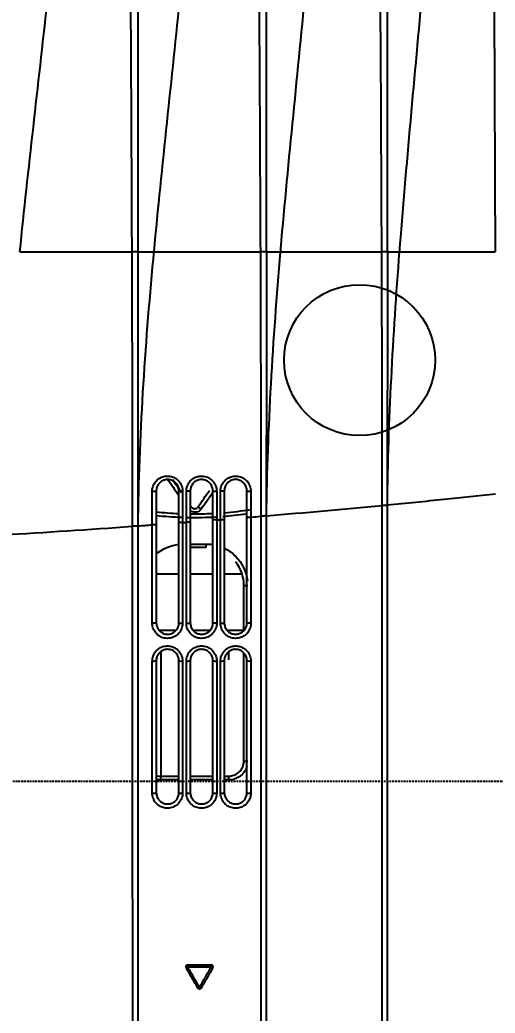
# Model space of a CAD drawing. Header units: millimetres. Extents: x 83042 to 109442, y 67232 to 86252.
# Drawn here: x 93621.8 to 93684.7, y 80085.3 to 80217 of the extents above; entities that cross this region are included whole.
import ezdxf

# ---------------------------------------------------------------- set-up
doc = ezdxf.new("R2010")
doc.units = ezdxf.units.MM
doc.linetypes.add('HIDDEN', pattern=[0.375, 0.25, -0.125])
doc.layers.add('DIM', color=7, linetype='Continuous')
doc.layers.add('도면층8', color=8, linetype='Continuous')
doc.styles.add('HY 울릉도 L', font='malgun.ttf')
doc.dimstyles.new('60', dxfattribs={"dimscale": 60, "dimtxt": 2, "dimasz": 1, "dimexe": 1, "dimexo": 1, "dimgap": 1, "dimtad": 1, "dimdec": 0, "dimrnd": 0.05, "dimdsep": 46, "dimlunit": 6, "dimtxsty": 'HY 울릉도 L', "dimblk": 'ARCHTICK', "dimcen": 2.5, "dimdle": 1, "dimclrd": 133, "dimclre": 133, "dimclrt": 30, "dimadec": 0, "dimazin": 0, "dimtfac": 1, "dimtdec": 0, "dimtix": 1, "dimtmove": 2, "dimatfit": 3, "dimldrblk": 'ARCHTICK', "dimfxl": 1, "dimlwd": -1, "dimlwe": -1, "dimarcsym": 0})

# ---------------------------------------------------------------- blocks, each defined once
blk = doc.blocks.new('*U16')
at = {"color": 8}
for p, q in [((57.11, 105.5), (40.66, 105.5)), ((59.79, 105.5), (59.94, 105.5)), ((59.94, 103.51), (59.94, 105.68)), ((67.44, 103.1), (67.44, 106.1)), ((67.44, 98.6), (67.44, 101.6)), ((76.32, 101.41), (76.32, 101.41)), ((59.94, 99.02), (59.94, 101.18)), ((76.32, 100.59), (76.32, 100.59)), ((56.09, 96.5), (57.14, 96.5)), ((59.79, 96.5), (59.94, 96.5)), ((59.94, 94.5), (59.94, 96.69)), ((67.44, 94.76), (67.44, 97.1))]:
    blk.add_line(p, q, dxfattribs=at)
at = {"color": 1, "linetype": 'HIDDEN'}
blk.add_lwpolyline([(1479.94, 484.99), (1479.94, 14.99), (39.94, 14.99), (39.94, 484.99)], close=True, dxfattribs=at)
at = {"color": 8, "ltscale": 5}
blk.add_circle((95.79, 79.18), 10, dxfattribs=at)
at = {"color": 8}
for centre, start, end in [((15.4, 101.95), 0, 120), ((15.4, 98.81), 240, 0)]:
    blk.add_arc(centre, 0.25, start, end, dxfattribs=at)
at = {"color": 8, "extrusion": (0, 0, -1)}
blk.add_arc((-12.68, 100.38), 0.25, 300, 60, dxfattribs=at)
at = {"color": 8}
for centre, major_axis, ratio, start_param, end_param in [((38.46, 106.6), (0, -0.5), 0.120491, 4.644768, 6.283185), ((55.96, 106.6), (0, -0.5), 0.102549, 4.642806, 6.283185), ((40.16, 105.5), (-0.5, 0), 0.00112, 1.53589, 3.141593), ((77.46, 101), (70.96, 49.99), 0.017143, 1.522775, 1.553151), ((38.46, 102.6), (0, -0.5), 0.120705, 3.141593, 4.677658), ((55.96, 102.6), (0, -0.5), 0.103019, 3.141593, 4.676553), ((77.75, 100.59), (70.96, 49.48), 0.017199, 1.527422, 1.551665), ((78.31, 101), (70.25, 48.99), 0.017199, 1.535103, 1.559588), ((15.4, 101.95), (0.125, -0.217), 0.116328, 3.141593, 4.612423), ((15.4, 101.95), (-0.25, 0), 0.028883, 3.141593, 4.863098), ((38.46, 102.1), (0, -0.5), 0.120719, 4.68176, 6.283185), ((55.96, 102.1), (0, -0.5), 0.103065, 4.680761, 6.283185), ((76.03, 101.82), (-0.286, 0.41), 0.038088, 3.171638, 4.101454), ((12.68, 100.38), (0.125, -0.217), 0.126402, 3.141593, 4.620752), ((12.68, 100.38), (-0.125, -0.217), 0.14247, 4.775685, 6.283185), ((76.03, 100.18), (0.286, 0.41), 0.038088, 4.71878, 6.25314), ((77.46, 101), (-70.96, 49.99), 0.017143, 1.563014, 1.594553), ((77.75, 101.41), (-70.96, 49.48), 0.017199, 1.562687, 1.59367), ((78.31, 101), (-70.25, 48.99), 0.017199, 1.554496, 1.585784), ((15.4, 98.81), (-0.125, -0.217), 0.132333, 4.784137, 6.283185), ((15.4, 98.81), (0.25, 0), 0.003959, 0, 1.721518), ((71.44, 99.5), (-0.5, 0), 0.00112, 0, 1.53589), ((38.46, 98.1), (0, -0.5), 0.120738, 3.141593, 4.714524), ((38.46, 97.6), (0, -0.5), 0.120728, 4.718615, 6.283185), ((55.96, 98.1), (0, -0.5), 0.10333, 3.141593, 4.714382), ((55.96, 97.6), (0, 0.5), 0.10335, 1.576989, 3.141593), ((40.16, 96.5), (-0.5, 0), 0.00112, 1.53589, 3.141593), ((38.46, 93.6), (0, 0.5), 0.120552, 0, 1.609749), ((42.66, 94), (0, -0.5), 0.0349, 3.141593, 4.713595), ((55.96, 93.6), (0, -0.5), 0.103408, 3.141593, 4.75217), ((65.94, 94), (0, -0.5), 0.0349, 3.141593, 4.713595)]:
    blk.add_ellipse(centre, major_axis=major_axis, ratio=ratio, start_param=start_param, end_param=end_param, dxfattribs=at)
for points in [[(72.64, 126.5), (72.98, 120.78), (73.35, 115.02), (73.77, 109.28)], [(110.14, 124.16), (121.16, 123.05), (132.14, 121.72), (143.14, 120.54)], [(110.14, 109.35), (98, 109.31), (85.87, 109.28), (73.77, 109.28)], [(73.83, 108.5), (85.92, 108.5), (98.02, 108.5), (110.14, 108.5)], [(73.83, 108.5), (73.87, 107.88), (73.92, 107.26), (73.96, 106.63)], [(73.83, 108.5), (73.83, 108.5), (73.83, 108.5), (73.83, 108.5)], [(110.14, 108.5), (115.43, 108.5), (120.73, 108.5), (126.03, 108.5)], [(110.14, 108.5), (110.14, 107.78), (110.14, 107.08), (110.14, 106.38)], [(126.03, 108.5), (131.98, 108.5), (137.93, 108.5), (143.88, 108.5)], [(60.96, 106.1), (60.94, 106.1), (60.91, 106.36), (60.92, 106.63)], [(74.01, 106.1), (73.98, 106.1), (73.96, 106.36), (73.96, 106.63)], [(78.43, 106.64), (78.43, 106.36), (78.45, 106.1), (78.46, 106.1)], [(55.96, 106.1), (50.13, 106.1), (44.29, 106.1), (38.46, 106.1)], [(40.15, 103.1), (40.15, 103.9), (40.15, 104.7), (40.15, 105.5)], [(74.01, 106.1), (69.66, 106.1), (65.31, 106.1), (60.96, 106.1)], [(70.06, 106.12), (70.79, 105.28), (71.26, 104.22), (71.39, 103.11)], [(78.46, 106.1), (76.98, 106.1), (75.49, 106.1), (74.01, 106.1)], [(74.93, 102.74), (74.97, 103.87), (75.05, 104.99), (75.17, 106.11)], [(75.69, 106.11), (75.58, 105.11), (75.51, 104.11), (75.46, 103.1)], [(110.14, 106.4), (121.59, 105.33), (133.01, 104.03), (144.44, 102.89)], [(38.46, 103.1), (44.29, 103.1), (50.13, 103.1), (55.96, 103.1)], [(60.96, 103.1), (60.94, 103.1), (60.92, 102.87), (60.92, 102.62)], [(60.96, 103.1), (65.41, 103.1), (69.86, 103.1), (74.31, 103.1)], [(74.26, 102.62), (74.26, 102.87), (74.28, 103.1), (74.31, 103.1)], [(74.31, 103.1), (75.69, 103.1), (77.08, 103.1), (78.46, 103.1)], [(78.43, 102.62), (78.43, 102.87), (78.45, 103.1), (78.46, 103.1)], [(55.96, 101.6), (50.13, 101.6), (44.29, 101.6), (38.46, 101.6)], [(60.92, 102.11), (60.91, 101.85), (60.94, 101.6), (60.96, 101.6)], [(74.34, 101.6), (69.88, 101.6), (65.42, 101.6), (60.96, 101.6)], [(74.26, 102.62), (74.28, 102.45), (74.29, 102.28), (74.3, 102.11)], [(74.34, 101.6), (74.32, 101.6), (74.3, 101.85), (74.3, 102.11)], [(78.46, 101.6), (77.09, 101.6), (75.72, 101.6), (74.34, 101.6)], [(74.98, 98.19), (74.91, 99.44), (74.88, 100.69), (74.91, 101.95)], [(75.42, 101.6), (75.41, 100.6), (75.43, 99.59), (75.48, 98.59)], [(78.46, 101.6), (78.44, 101.6), (78.43, 101.85), (78.43, 102.12)], [(71.42, 99.5), (71.42, 99.2), (71.4, 98.89), (71.35, 98.59)], [(38.46, 98.6), (44.29, 98.6), (50.13, 98.6), (55.96, 98.6)], [(60.92, 98.1), (60.92, 98.36), (60.94, 98.6), (60.96, 98.6)], [(60.92, 97.59), (60.92, 97.33), (60.94, 97.1), (60.96, 97.1)], [(60.96, 98.6), (65.53, 98.6), (70.09, 98.6), (74.66, 98.6)], [(74.62, 98.1), (74.62, 98.36), (74.64, 98.6), (74.66, 98.6)], [(74.62, 98.1), (74.63, 97.93), (74.64, 97.76), (74.66, 97.6)], [(74.66, 98.6), (75.93, 98.6), (77.2, 98.6), (78.46, 98.6)], [(74.66, 97.6), (74.66, 97.33), (74.68, 97.1), (74.7, 97.1)], [(78.46, 98.6), (78.44, 98.6), (78.43, 98.36), (78.43, 98.1)], [(78.46, 97.1), (78.44, 97.1), (78.43, 97.33), (78.43, 97.6)], [(55.96, 97.1), (50.13, 97.1), (44.29, 97.1), (38.46, 97.1)], [(40.15, 96.5), (40.15, 96.7), (40.15, 96.9), (40.15, 97.1)], [(40.66, 97.1), (40.66, 96.9), (40.66, 96.7), (40.66, 96.5)], [(74.7, 97.1), (70.12, 97.1), (65.54, 97.1), (60.96, 97.1)], [(78.46, 97.1), (77.21, 97.1), (75.95, 97.1), (74.7, 97.1)], [(75.39, 94.19), (75.24, 95.22), (75.12, 96.25), (75.04, 97.28)], [(75.57, 97.1), (75.67, 95.94), (75.8, 94.78), (75.98, 93.64)], [(65.94, 94.5), (67.07, 94.5), (68.19, 94.9), (69.06, 95.6)], [(38.46, 94.1), (44.29, 94.1), (50.13, 94.1), (55.96, 94.1)], [(42.66, 94.5), (47.43, 94.5), (52.2, 94.5), (56.97, 94.5)], [(59.97, 94.5), (61.96, 94.5), (63.95, 94.5), (65.94, 94.5)], [(60.92, 93.58), (60.91, 93.85), (60.94, 94.1), (60.96, 94.1)], [(60.96, 94.1), (65.65, 94.1), (70.34, 94.1), (75.03, 94.1)], [(75.03, 94.1), (75, 94.1), (74.98, 93.85), (74.98, 93.58)], [(74.98, 93.58), (75.02, 93.14), (75.06, 92.7), (75.09, 92.26)], [(75.03, 94.1), (76.17, 94.1), (77.32, 94.1), (78.46, 94.1)], [(78.46, 94.1), (78.44, 94.1), (78.42, 93.85), (78.42, 93.58)], [(110.14, 92.32), (98.45, 92.28), (86.76, 92.26), (75.09, 92.26)], [(75.16, 91.5), (78.72, 91.5), (82.28, 91.5), (85.84, 91.5)], [(75.16, 91.5), (86.81, 91.39), (98.49, 90.64), (110.14, 89.64)], [(75.16, 91.5), (75.16, 91.5), (75.16, 91.5), (75.16, 91.5)], [(75.16, 91.5), (75.59, 86.42), (76.05, 81.31), (76.54, 76.23)], [(110.14, 91.5), (102.03, 91.5), (93.93, 91.5), (85.84, 91.5)], [(110.14, 91.5), (114.72, 91.5), (119.31, 91.5), (123.89, 91.5)], [(110.14, 91.5), (110.14, 90.87), (110.14, 90.24), (110.14, 89.62)], [(123.89, 91.5), (131.06, 91.5), (138.23, 91.5), (145.4, 91.5)], [(76.54, 76.23), (53.32, 76.23), (30.15, 76.24), (7.14, 76.25)], [(7.26, 75.5), (30.26, 75.5), (53.41, 75.5), (76.61, 75.5)], [(110.14, 76.29), (98.93, 76.25), (87.73, 76.23), (76.54, 76.23)], [(76.61, 75.5), (77.01, 75.5), (77.42, 75.5), (77.82, 75.5)], [(76.61, 75.5), (87.78, 75.39), (98.97, 74.75), (110.14, 73.89)], [(76.61, 75.5), (76.61, 75.5), (76.61, 75.5), (76.61, 75.5)], [(77.82, 75.5), (81.93, 75.5), (86.03, 75.5), (90.14, 75.5)], [(90.14, 75.5), (90.69, 75.5), (91.23, 75.5), (91.78, 75.5)], [(110.14, 75.5), (104.02, 75.5), (97.89, 75.5), (91.78, 75.5)], [(110.14, 75.5), (121.46, 75.5), (132.79, 75.5), (144.12, 75.5)], [(110.14, 75.5), (110.14, 74.95), (110.14, 74.42), (110.14, 73.89)]]:
    blk.add_open_spline(points, degree=3, dxfattribs=at)
for points, degree, knots in [([(110.14, 124.16), (110.14, 122.99), (110.14, 120.62), (110.14, 116.97), (110.14, 113.2), (110.14, 110.64), (110.14, 109.35)], 3, [0, 0, 0, 0, 0.239883, 0.486718, 0.740192, 1, 1, 1, 1]), ([(73.77, 109.28), (62.17, 109.28), (50.59, 109.28), (27.49, 109.27), (15.95, 109.27), (4.49, 109.27)], 3, [0, 0, 0, 0, 0.5, 0.5, 1, 1, 1, 1]), ([(73.83, 108.5), (73.82, 108.52), (73.82, 108.56), (73.79, 108.87), (73.78, 109.15), (73.77, 109.28)], 3, [0, 0, 0, 0, 0.336576, 0.66963, 1, 1, 1, 1]), ([(194.05, 109.71), (180.07, 109.71), (166.08, 109.64), (138.1, 109.48), (124.11, 109.4), (110.14, 109.35)], 3, [0, 0, 0, 0, 0.5, 0.5, 1, 1, 1, 1]), ([(110.14, 108.5), (110.14, 108.53), (110.14, 108.59), (110.14, 108.97), (110.14, 109.23), (110.14, 109.35)], 3, [0, 0, 0, 0, 0.391619, 0.725197, 1, 1, 1, 1]), ([(4.63, 108.5), (16.08, 108.5), (27.6, 108.5), (50.68, 108.5), (62.24, 108.5), (73.83, 108.5)], 3, [0, 0, 0, 0, 0.5, 0.5, 1, 1, 1, 1]), ([(73.83, 108.5), (85.61, 108.39), (97.74, 107.55), (109.83, 106.43), (110.14, 106.4)], 3, [0, 0, 0, 0, 0.974091, 1, 1, 1, 1]), ([(38.4, 102.61), (38.18, 102.61), (37.95, 102.65), (37.52, 102.81), (37.32, 102.92), (36.97, 103.2), (36.82, 103.38), (36.58, 103.77), (36.49, 103.98), (36.4, 104.42), (36.39, 104.66), (36.45, 105.1), (36.52, 105.32), (36.72, 105.72), (36.85, 105.91), (37.17, 106.22), (37.36, 106.35), (37.76, 106.54), (37.98, 106.6), (38.27, 106.63), (38.34, 106.63), (38.4, 106.63)], 3, [0, 0, 0, 0, 0.108501, 0.108501, 0.217078, 0.217078, 0.325752, 0.325752, 0.434077, 0.434077, 0.541746, 0.541746, 0.648671, 0.648671, 0.755015, 0.755015, 0.861181, 0.861181, 0.967704, 0.967704, 1, 1, 1, 1]), ([(38.4, 106.63), (38.74, 106.63), (39.07, 106.63), (40.72, 106.63), (42.05, 106.63), (47.55, 106.63), (51.73, 106.63), (55.91, 106.63)], 3, [0, 0, 0, 0, 0.056756, 0.056756, 0.283781, 0.283781, 1, 1, 1, 1]), ([(55.91, 106.63), (56.14, 106.63), (56.37, 106.59), (56.79, 106.44), (56.99, 106.33), (57.35, 106.05), (57.5, 105.87), (57.74, 105.48), (57.82, 105.27), (57.92, 104.83), (57.93, 104.59), (57.87, 104.15), (57.8, 103.93), (57.6, 103.53), (57.47, 103.34), (57.15, 103.03), (56.96, 102.9), (56.56, 102.71), (56.34, 102.65), (56.05, 102.62), (55.98, 102.62), (55.91, 102.62)], 3, [0, 0, 0, 0, 0.108185, 0.108185, 0.216425, 0.216425, 0.325056, 0.325056, 0.433562, 0.433562, 0.541346, 0.541346, 0.64822, 0.64822, 0.754494, 0.754494, 0.860743, 0.860743, 0.967469, 0.967469, 1, 1, 1, 1]), ([(60.92, 102.62), (60.84, 102.62), (60.76, 102.62), (60.46, 102.66), (60.24, 102.72), (59.84, 102.92), (59.65, 103.05), (59.33, 103.38), (59.2, 103.57), (59.01, 103.98), (58.95, 104.2), (58.91, 104.57), (58.91, 104.71), (58.95, 105.07), (59.02, 105.3), (59.21, 105.7), (59.35, 105.89), (59.66, 106.2), (59.85, 106.34), (60.25, 106.53), (60.47, 106.59), (60.76, 106.63), (60.84, 106.63), (60.92, 106.63)], 3, [0, 0, 0, 0, 0.036246, 0.036246, 0.144196, 0.144196, 0.252559, 0.252559, 0.361022, 0.361022, 0.469276, 0.469276, 0.536851, 0.536851, 0.643802, 0.643802, 0.750668, 0.750668, 0.857276, 0.857276, 0.963954, 0.963954, 1, 1, 1, 1]), ([(60.92, 106.63), (61.25, 106.63), (61.58, 106.63), (63.24, 106.63), (64.57, 106.63), (68.58, 106.63), (71.27, 106.63), (73.96, 106.63), (73.96, 106.63), (73.96, 106.63)], 3, [0, 0, 0, 0, 0.076326, 0.076326, 0.381632, 0.381632, 0.999995, 0.999995, 1, 1, 1, 1]), ([(73.96, 106.63), (73.96, 106.63), (73.96, 106.63), (74.3, 106.63), (74.63, 106.63), (76.12, 106.63), (77.27, 106.64), (78.43, 106.64)], 3, [0, 0, 0, 0, 0.000013, 0.000013, 0.223182, 0.223182, 1, 1, 1, 1]), ([(78.43, 106.64), (78.59, 106.64), (78.76, 106.62), (79.14, 106.52), (79.35, 106.43), (79.72, 106.18), (79.89, 106.02), (80.16, 105.66), (80.27, 105.46), (80.38, 105.1), (80.41, 104.96), (80.44, 104.6), (80.43, 104.37), (80.32, 103.93), (80.23, 103.72), (79.98, 103.34), (79.83, 103.17), (79.47, 102.9), (79.27, 102.79), (78.86, 102.65), (78.64, 102.62), (78.43, 102.62)], 3, [0, 0, 0, 0, 0.077851, 0.077851, 0.185317, 0.185317, 0.293315, 0.293315, 0.401647, 0.401647, 0.469766, 0.469766, 0.577002, 0.577002, 0.684259, 0.684259, 0.791133, 0.791133, 0.897844, 0.897844, 1, 1, 1, 1]), ([(38.46, 106.1), (38.41, 106.1), (38.36, 106.09), (38.15, 106.07), (37.98, 106.03), (37.68, 105.89), (37.54, 105.79), (37.3, 105.56), (37.2, 105.42), (37.05, 105.12), (37, 104.95), (36.96, 104.62), (36.96, 104.45), (37.03, 104.12), (37.1, 103.96), (37.28, 103.67), (37.39, 103.54), (37.65, 103.32), (37.81, 103.24), (38.12, 103.13), (38.3, 103.1), (38.46, 103.1)], 3, [0, 0, 0, 0, 0.032428, 0.032428, 0.139186, 0.139186, 0.24526, 0.24526, 0.35125, 0.35125, 0.457712, 0.457712, 0.565001, 0.565001, 0.673185, 0.673185, 0.782019, 0.782019, 0.891004, 0.891004, 1, 1, 1, 1]), ([(40.15, 105.5), (40.15, 105.68), (40.17, 105.87), (40.21, 106.06), (40.22, 106.08), (40.22, 106.1)], 3, [0, 0, 0, 0, 0.90979, 0.90979, 1, 1, 1, 1]), ([(40.76, 106.1), (40.74, 106.05), (40.73, 105.99), (40.68, 105.79), (40.66, 105.65), (40.66, 105.5)], 3, [0, 0, 0, 0, 0.282022, 0.282022, 1, 1, 1, 1]), ([(40.66, 105.5), (40.66, 105.17), (40.66, 104.83), (40.66, 104.03), (40.66, 103.57), (40.66, 103.1)], 3, [0, 0, 0, 0, 0.416195, 0.416195, 1, 1, 1, 1]), ([(55.96, 103.1), (56.02, 103.1), (56.07, 103.1), (56.29, 103.12), (56.45, 103.17), (56.75, 103.31), (56.89, 103.41), (57.13, 103.64), (57.23, 103.78), (57.38, 104.08), (57.43, 104.24), (57.47, 104.58), (57.47, 104.75), (57.4, 105.08), (57.33, 105.24), (57.15, 105.53), (57.04, 105.66), (56.77, 105.87), (56.62, 105.96), (56.31, 106.07), (56.13, 106.1), (55.96, 106.1)], 3, [0, 0, 0, 0, 0.032628, 0.032628, 0.139536, 0.139536, 0.245702, 0.245702, 0.351641, 0.351641, 0.458067, 0.458067, 0.565498, 0.565498, 0.673919, 0.673919, 0.782769, 0.782769, 0.891417, 0.891417, 1, 1, 1, 1]), ([(60.96, 106.1), (60.91, 106.1), (60.85, 106.09), (60.63, 106.07), (60.46, 106.02), (60.16, 105.88), (60.02, 105.78), (59.79, 105.54), (59.69, 105.4), (59.54, 105.1), (59.49, 104.93), (59.46, 104.66), (59.46, 104.55), (59.49, 104.28), (59.54, 104.11), (59.68, 103.81), (59.78, 103.67), (60.02, 103.42), (60.16, 103.32), (60.46, 103.18), (60.63, 103.13), (60.85, 103.1), (60.91, 103.1), (60.96, 103.1)], 3, [0, 0, 0, 0, 0.03612, 0.03612, 0.142967, 0.142967, 0.249485, 0.249485, 0.356064, 0.356064, 0.462661, 0.462661, 0.530041, 0.530041, 0.638131, 0.638131, 0.746663, 0.746663, 0.855313, 0.855313, 0.96366, 0.96366, 1, 1, 1, 1]), ([(78.46, 103.1), (78.62, 103.1), (78.79, 103.12), (79.1, 103.23), (79.25, 103.31), (79.51, 103.51), (79.63, 103.64), (79.81, 103.92), (79.88, 104.08), (79.96, 104.4), (79.97, 104.57), (79.95, 104.85), (79.92, 104.95), (79.84, 105.22), (79.76, 105.37), (79.56, 105.64), (79.43, 105.76), (79.15, 105.94), (78.99, 106.01), (78.71, 106.08), (78.59, 106.1), (78.46, 106.1)], 3, [0, 0, 0, 0, 0.102245, 0.102245, 0.208882, 0.208882, 0.315495, 0.315495, 0.422426, 0.422426, 0.529438, 0.529438, 0.597522, 0.597522, 0.705987, 0.705987, 0.814273, 0.814273, 0.922037, 0.922037, 1, 1, 1, 1]), ([(110.14, 106.4), (110.14, 105.29), (110.14, 103.05), (110.14, 99.58), (110.14, 96), (110.14, 93.56), (110.14, 92.32)], 3, [0, 0, 0, 0, 0.238876, 0.485318, 0.739101, 1, 1, 1, 1]), ([(12.56, 100.6), (13, 100.85), (13.44, 101.11), (14.35, 101.63), (14.81, 101.9), (15.27, 102.16)], 3, [0, 0, 0, 0, 0.489286, 0.489286, 1, 1, 1, 1]), ([(15.36, 101.96), (14.9, 101.69), (14.43, 101.42), (13.53, 100.9), (13.09, 100.64), (12.64, 100.39)], 3, [0, 0, 0, 0, 0.510714, 0.510714, 1, 1, 1, 1]), ([(15.36, 98.82), (15.36, 99.34), (15.36, 99.86), (15.36, 100.91), (15.36, 101.43), (15.36, 101.96)], 3, [0, 0, 0, 0, 0.50116, 0.50116, 1, 1, 1, 1]), ([(15.65, 101.95), (15.65, 101.43), (15.65, 100.91), (15.65, 99.86), (15.65, 99.34), (15.65, 98.81)], 3, [0, 0, 0, 0, 0.498839, 0.498839, 1, 1, 1, 1]), ([(38.4, 98.1), (38.18, 98.1), (37.95, 98.14), (37.53, 98.29), (37.32, 98.4), (36.97, 98.68), (36.82, 98.86), (36.58, 99.24), (36.5, 99.46), (36.4, 99.9), (36.39, 100.13), (36.45, 100.57), (36.51, 100.79), (36.71, 101.19), (36.84, 101.38), (37.16, 101.69), (37.35, 101.82), (37.75, 102.02), (37.97, 102.08), (38.26, 102.11), (38.33, 102.11), (38.4, 102.11)], 3, [0, 0, 0, 0, 0.108286, 0.108286, 0.21667, 0.21667, 0.324851, 0.324851, 0.432489, 0.432489, 0.539562, 0.539562, 0.646218, 0.646218, 0.752731, 0.752731, 0.859444, 0.859444, 0.966684, 0.966684, 1, 1, 1, 1]), ([(38.46, 101.6), (38.41, 101.6), (38.36, 101.59), (38.14, 101.57), (37.98, 101.53), (37.67, 101.38), (37.53, 101.28), (37.29, 101.05), (37.19, 100.91), (37.05, 100.61), (37, 100.45), (36.96, 100.12), (36.96, 99.94), (37.03, 99.61), (37.1, 99.45), (37.28, 99.17), (37.39, 99.04), (37.65, 98.82), (37.81, 98.74), (38.12, 98.63), (38.3, 98.6), (38.46, 98.6)], 3, [0, 0, 0, 0, 0.033474, 0.033474, 0.14108, 0.14108, 0.247873, 0.247873, 0.354169, 0.354169, 0.460411, 0.460411, 0.567043, 0.567043, 0.674393, 0.674393, 0.782562, 0.782562, 0.891233, 0.891233, 1, 1, 1, 1]), ([(55.91, 102.62), (55.58, 102.62), (55.25, 102.62), (53.59, 102.62), (52.27, 102.62), (46.76, 102.62), (42.58, 102.61), (38.4, 102.61)], 3, [0, 0, 0, 0, 0.056754, 0.056754, 0.283773, 0.283773, 1, 1, 1, 1]), ([(38.4, 102.11), (38.74, 102.11), (39.07, 102.11), (40.72, 102.11), (42.05, 102.11), (47.55, 102.11), (51.73, 102.11), (55.91, 102.11)], 3, [0, 0, 0, 0, 0.056754, 0.056754, 0.283772, 0.283772, 1, 1, 1, 1]), ([(40.15, 98.6), (40.15, 99.56), (40.15, 100.53), (40.15, 101.53), (40.15, 101.56), (40.15, 101.6)], 3, [0, 0, 0, 0, 0.967399, 0.967399, 1, 1, 1, 1]), ([(40.66, 101.6), (40.66, 101.23), (40.66, 100.87), (40.66, 99.87), (40.66, 99.23), (40.66, 98.6)], 3, [0, 0, 0, 0, 0.365767, 0.365767, 1, 1, 1, 1]), ([(55.91, 102.11), (56.14, 102.11), (56.37, 102.07), (56.79, 101.92), (56.99, 101.81), (57.34, 101.53), (57.5, 101.35), (57.73, 100.97), (57.82, 100.75), (57.92, 100.31), (57.93, 100.08), (57.87, 99.64), (57.81, 99.42), (57.61, 99.02), (57.48, 98.83), (57.16, 98.52), (56.97, 98.39), (56.57, 98.19), (56.35, 98.13), (56.05, 98.1), (55.98, 98.1), (55.91, 98.1)], 3, [0, 0, 0, 0, 0.108108, 0.108108, 0.216298, 0.216298, 0.324535, 0.324535, 0.432347, 0.432347, 0.539476, 0.539476, 0.646052, 0.646052, 0.752517, 0.752517, 0.859336, 0.859336, 0.966737, 0.966737, 1, 1, 1, 1]), ([(55.96, 98.6), (56.02, 98.6), (56.07, 98.6), (56.29, 98.62), (56.46, 98.67), (56.76, 98.81), (56.9, 98.91), (57.14, 99.15), (57.24, 99.28), (57.38, 99.58), (57.43, 99.75), (57.47, 100.08), (57.47, 100.25), (57.39, 100.58), (57.33, 100.74), (57.15, 101.03), (57.04, 101.16), (56.77, 101.37), (56.62, 101.46), (56.3, 101.57), (56.13, 101.6), (55.96, 101.6)], 3, [0, 0, 0, 0, 0.033385, 0.033385, 0.141099, 0.141099, 0.248011, 0.248011, 0.354289, 0.354289, 0.460473, 0.460473, 0.56718, 0.56718, 0.674743, 0.674743, 0.783016, 0.783016, 0.891497, 0.891497, 1, 1, 1, 1]), ([(60.92, 98.1), (60.83, 98.1), (60.75, 98.1), (60.44, 98.14), (60.22, 98.21), (59.82, 98.41), (59.63, 98.55), (59.32, 98.88), (59.19, 99.07), (59, 99.48), (58.94, 99.7), (58.91, 100.07), (58.91, 100.21), (58.96, 100.57), (59.02, 100.79), (59.22, 101.19), (59.35, 101.38), (59.67, 101.69), (59.86, 101.83), (60.26, 102.02), (60.49, 102.08), (60.78, 102.11), (60.85, 102.11), (60.92, 102.11)], 3, [0, 0, 0, 0, 0.03981, 0.03981, 0.148007, 0.148007, 0.256203, 0.256203, 0.364183, 0.364183, 0.471842, 0.471842, 0.538525, 0.538525, 0.645662, 0.645662, 0.752693, 0.752693, 0.859719, 0.859719, 0.967018, 0.967018, 1, 1, 1, 1]), ([(60.96, 101.6), (60.91, 101.6), (60.86, 101.59), (60.64, 101.57), (60.48, 101.53), (60.17, 101.38), (60.03, 101.28), (59.79, 101.05), (59.69, 100.91), (59.55, 100.61), (59.5, 100.44), (59.46, 100.17), (59.46, 100.07), (59.49, 99.8), (59.53, 99.63), (59.67, 99.32), (59.77, 99.18), (60, 98.94), (60.14, 98.83), (60.44, 98.68), (60.61, 98.63), (60.84, 98.6), (60.9, 98.6), (60.96, 98.6)], 3, [0, 0, 0, 0, 0.03307, 0.03307, 0.140669, 0.140669, 0.24776, 0.24776, 0.354618, 0.354618, 0.461426, 0.461426, 0.527881, 0.527881, 0.635258, 0.635258, 0.743152, 0.743152, 0.851512, 0.851512, 0.960069, 0.960069, 1, 1, 1, 1]), ([(74.26, 102.62), (74.26, 102.62), (74.26, 102.62), (73.93, 102.62), (73.6, 102.62), (71.94, 102.62), (70.61, 102.62), (66.49, 102.62), (63.7, 102.62), (60.92, 102.62)], 3, [0, 0, 0, 0, 0.000004, 0.000004, 0.074608, 0.074608, 0.373021, 0.373021, 1, 1, 1, 1]), ([(60.92, 102.11), (61.25, 102.11), (61.58, 102.11), (63.24, 102.11), (64.57, 102.11), (68.69, 102.11), (71.5, 102.11), (74.3, 102.11), (74.3, 102.11), (74.3, 102.11)], 3, [0, 0, 0, 0, 0.074389, 0.074389, 0.371944, 0.371944, 0.999996, 0.999996, 1, 1, 1, 1]), ([(70.94, 99.5), (70.94, 99.83), (70.94, 100.17), (70.94, 100.87), (70.94, 101.23), (70.94, 101.6)], 3, [0, 0, 0, 0, 0.476796, 0.476796, 1, 1, 1, 1]), ([(71.42, 101.6), (71.42, 101.56), (71.42, 101.53), (71.42, 100.83), (71.42, 100.17), (71.42, 99.5)], 3, [0, 0, 0, 0, 0.046661, 0.046661, 1, 1, 1, 1]), ([(78.43, 102.62), (78.1, 102.62), (77.76, 102.62), (76.37, 102.62), (75.32, 102.62), (74.26, 102.62), (74.26, 102.62), (74.26, 102.62)], 3, [0, 0, 0, 0, 0.239348, 0.239348, 0.999986, 0.999986, 1, 1, 1, 1]), ([(74.3, 102.11), (74.3, 102.11), (74.3, 102.11), (74.63, 102.11), (74.97, 102.11), (76.34, 102.12), (77.38, 102.12), (78.43, 102.12)], 3, [0, 0, 0, 0, 0.000014, 0.000014, 0.241602, 0.241602, 1, 1, 1, 1]), ([(76.05, 100.17), (75.99, 100.22), (75.93, 100.27), (75.8, 100.41), (75.74, 100.51), (75.65, 100.72), (75.63, 100.83), (75.62, 101.02), (75.62, 101.09), (75.65, 101.27), (75.69, 101.38), (75.77, 101.52), (75.79, 101.57), (75.82, 101.61)], 3, [0, 0, 0, 0, 0.145885, 0.145885, 0.355443, 0.355443, 0.565518, 0.565518, 0.695707, 0.695707, 0.906755, 0.906755, 1, 1, 1, 1]), ([(76.32, 101.41), (76.3, 101.4), (76.28, 101.38), (76.23, 101.33), (76.19, 101.29), (76.14, 101.19), (76.12, 101.13), (76.1, 101.04), (76.1, 101.01), (76.11, 100.92), (76.12, 100.86), (76.16, 100.76), (76.19, 100.71), (76.26, 100.64), (76.29, 100.61), (76.32, 100.59)], 3, [0, 0, 0, 0, 0.066277, 0.066277, 0.243538, 0.243538, 0.419249, 0.419249, 0.527308, 0.527308, 0.701967, 0.701967, 0.877213, 0.877213, 1, 1, 1, 1]), ([(76.32, 101.41), (76.27, 101.38), (76.23, 101.34), (76.17, 101.25), (76.14, 101.19), (76.11, 101.09), (76.1, 101.03), (76.11, 100.92), (76.12, 100.86), (76.16, 100.76), (76.19, 100.71), (76.26, 100.64), (76.29, 100.61), (76.32, 100.59)], 3, [0, 0, 0, 0, 0.175877, 0.175877, 0.351794, 0.351794, 0.527146, 0.527146, 0.701996, 0.701996, 0.876911, 0.876911, 1, 1, 1, 1]), ([(78.43, 102.12), (78.58, 102.12), (78.74, 102.1), (79.11, 102.01), (79.32, 101.92), (79.7, 101.68), (79.87, 101.52), (80.14, 101.16), (80.25, 100.96), (80.37, 100.61), (80.4, 100.47), (80.44, 100.11), (80.43, 99.88), (80.33, 99.44), (80.24, 99.23), (80, 98.85), (79.85, 98.68), (79.5, 98.4), (79.3, 98.29), (78.88, 98.14), (78.65, 98.1), (78.43, 98.1)], 3, [0, 0, 0, 0, 0.073729, 0.073729, 0.181483, 0.181483, 0.289444, 0.289444, 0.397393, 0.397393, 0.464668, 0.464668, 0.571754, 0.571754, 0.678827, 0.678827, 0.785803, 0.785803, 0.892946, 0.892946, 1, 1, 1, 1]), ([(78.46, 98.6), (78.63, 98.6), (78.8, 98.63), (79.12, 98.74), (79.27, 98.82), (79.53, 99.03), (79.64, 99.16), (79.82, 99.44), (79.89, 99.6), (79.96, 99.92), (79.97, 100.1), (79.94, 100.37), (79.92, 100.47), (79.83, 100.73), (79.75, 100.89), (79.54, 101.15), (79.42, 101.27), (79.13, 101.45), (78.97, 101.52), (78.7, 101.58), (78.58, 101.6), (78.46, 101.6)], 3, [0, 0, 0, 0, 0.107278, 0.107278, 0.214509, 0.214509, 0.321349, 0.321349, 0.428125, 0.428125, 0.534902, 0.534902, 0.602044, 0.602044, 0.709956, 0.709956, 0.818084, 0.818084, 0.926117, 0.926117, 1, 1, 1, 1]), ([(15.27, 98.6), (14.83, 98.85), (14.38, 99.11), (13.48, 99.63), (13.02, 99.9), (12.56, 100.16)], 3, [0, 0, 0, 0, 0.489926, 0.489926, 1, 1, 1, 1]), ([(12.64, 100.39), (13.1, 100.12), (13.57, 99.85), (14.47, 99.33), (14.91, 99.07), (15.36, 98.82)], 3, [0, 0, 0, 0, 0.510078, 0.510078, 1, 1, 1, 1]), ([(38.4, 93.58), (38.18, 93.58), (37.95, 93.62), (37.53, 93.77), (37.33, 93.88), (36.98, 94.16), (36.82, 94.34), (36.59, 94.72), (36.5, 94.93), (36.4, 95.37), (36.39, 95.6), (36.44, 96.04), (36.51, 96.26), (36.7, 96.67), (36.84, 96.85), (37.15, 97.17), (37.34, 97.3), (37.74, 97.49), (37.97, 97.56), (38.26, 97.59), (38.33, 97.59), (38.4, 97.59)], 3, [0, 0, 0, 0, 0.107882, 0.107882, 0.215881, 0.215881, 0.323448, 0.323448, 0.430427, 0.430427, 0.537061, 0.537061, 0.643664, 0.643664, 0.750524, 0.750524, 0.857857, 0.857857, 0.965748, 0.965748, 1, 1, 1, 1]), ([(55.91, 98.1), (55.58, 98.1), (55.25, 98.1), (53.59, 98.1), (52.27, 98.1), (46.76, 98.1), (42.58, 98.1), (38.4, 98.1)], 3, [0, 0, 0, 0, 0.056754, 0.056754, 0.28377, 0.28377, 1, 1, 1, 1]), ([(38.4, 97.59), (38.74, 97.59), (39.07, 97.59), (40.72, 97.59), (42.05, 97.59), (47.55, 97.59), (51.73, 97.59), (55.91, 97.59)], 3, [0, 0, 0, 0, 0.056754, 0.056754, 0.283771, 0.283771, 1, 1, 1, 1]), ([(55.91, 97.59), (56.14, 97.59), (56.37, 97.56), (56.79, 97.41), (56.99, 97.29), (57.34, 97.01), (57.5, 96.84), (57.73, 96.45), (57.82, 96.24), (57.92, 95.8), (57.93, 95.57), (57.87, 95.13), (57.81, 94.91), (57.62, 94.51), (57.48, 94.32), (57.17, 94), (56.98, 93.87), (56.57, 93.68), (56.35, 93.61), (56.06, 93.58), (55.98, 93.58), (55.91, 93.58)], 3, [0, 0, 0, 0, 0.10783, 0.10783, 0.215762, 0.215762, 0.323471, 0.323471, 0.430614, 0.430614, 0.537253, 0.537253, 0.64376, 0.64376, 0.750608, 0.750608, 0.858075, 0.858075, 0.966084, 0.966084, 1, 1, 1, 1]), ([(60.92, 93.58), (60.82, 93.58), (60.73, 93.58), (60.42, 93.63), (60.2, 93.7), (59.8, 93.91), (59.61, 94.04), (59.31, 94.37), (59.18, 94.57), (59, 94.98), (58.94, 95.2), (58.91, 95.56), (58.91, 95.7), (58.96, 96.06), (59.03, 96.28), (59.23, 96.68), (59.36, 96.87), (59.68, 97.18), (59.87, 97.31), (60.28, 97.5), (60.5, 97.56), (60.79, 97.59), (60.85, 97.59), (60.92, 97.59)], 3, [0, 0, 0, 0, 0.043237, 0.043237, 0.151417, 0.151417, 0.259221, 0.259221, 0.366628, 0.366628, 0.473779, 0.473779, 0.539795, 0.539795, 0.647301, 0.647301, 0.754686, 0.754686, 0.862228, 0.862228, 0.97008, 0.97008, 1, 1, 1, 1]), ([(74.62, 98.1), (74.62, 98.1), (74.62, 98.1), (74.28, 98.1), (73.95, 98.1), (72.29, 98.1), (70.96, 98.1), (66.73, 98.1), (63.82, 98.1), (60.92, 98.1)], 3, [0, 0, 0, 0, 0.000004, 0.000004, 0.072684, 0.072684, 0.363403, 0.363403, 1, 1, 1, 1]), ([(60.92, 97.59), (61.25, 97.59), (61.58, 97.59), (63.24, 97.59), (64.56, 97.59), (68.81, 97.59), (71.73, 97.6), (74.66, 97.6), (74.66, 97.6), (74.66, 97.6)], 3, [0, 0, 0, 0, 0.072467, 0.072467, 0.362336, 0.362336, 0.999996, 0.999996, 1, 1, 1, 1]), ([(78.43, 98.1), (78.09, 98.1), (77.76, 98.1), (76.49, 98.1), (75.55, 98.1), (74.62, 98.1), (74.62, 98.1), (74.62, 98.1)], 3, [0, 0, 0, 0, 0.261588, 0.261588, 0.999984, 0.999984, 1, 1, 1, 1]), ([(74.66, 97.6), (74.66, 97.6), (74.66, 97.6), (74.99, 97.6), (75.32, 97.6), (76.58, 97.6), (77.5, 97.6), (78.43, 97.6)], 3, [0, 0, 0, 0, 0.000016, 0.000016, 0.264399, 0.264399, 1, 1, 1, 1]), ([(78.43, 97.6), (78.57, 97.6), (78.72, 97.58), (79.09, 97.5), (79.3, 97.41), (79.68, 97.17), (79.85, 97.01), (80.13, 96.66), (80.24, 96.46), (80.36, 96.11), (80.39, 95.97), (80.44, 95.61), (80.43, 95.38), (80.33, 94.94), (80.25, 94.73), (80.01, 94.35), (79.86, 94.18), (79.52, 93.89), (79.32, 93.78), (78.89, 93.62), (78.66, 93.58), (78.42, 93.58)], 3, [0, 0, 0, 0, 0.070469, 0.070469, 0.178273, 0.178273, 0.285981, 0.285981, 0.393451, 0.393451, 0.45984, 0.45984, 0.56702, 0.56702, 0.674158, 0.674158, 0.781457, 0.781457, 0.889124, 0.889124, 1, 1, 1, 1]), ([(38.46, 97.1), (38.41, 97.1), (38.36, 97.09), (38.14, 97.07), (37.97, 97.02), (37.67, 96.88), (37.53, 96.78), (37.29, 96.54), (37.19, 96.4), (37.04, 96.1), (36.99, 95.94), (36.96, 95.61), (36.96, 95.44), (37.04, 95.11), (37.1, 94.95), (37.28, 94.66), (37.39, 94.53), (37.66, 94.32), (37.81, 94.24), (38.13, 94.13), (38.3, 94.1), (38.46, 94.1)], 3, [0, 0, 0, 0, 0.034419, 0.034419, 0.142762, 0.142762, 0.250327, 0.250327, 0.357125, 0.357125, 0.463407, 0.463407, 0.569594, 0.569594, 0.676176, 0.676176, 0.783568, 0.783568, 0.891704, 0.891704, 1, 1, 1, 1]), ([(42, 94.08), (41.76, 94.15), (41.53, 94.25), (41.08, 94.53), (40.87, 94.72), (40.52, 95.16), (40.38, 95.41), (40.2, 95.94), (40.15, 96.22), (40.15, 96.5)], 3, [0, 0, 0, 0, 0.228215, 0.228215, 0.485519, 0.485519, 0.742758, 0.742758, 1, 1, 1, 1]), ([(40.66, 96.5), (40.66, 96.28), (40.7, 96.05), (40.85, 95.63), (40.96, 95.43), (41.24, 95.08), (41.41, 94.92), (41.79, 94.69), (42.01, 94.6), (42.37, 94.52), (42.52, 94.5), (42.66, 94.5)], 3, [0, 0, 0, 0, 0.214742, 0.214742, 0.429493, 0.429493, 0.644321, 0.644321, 0.859295, 0.859295, 1, 1, 1, 1]), ([(55.96, 94.1), (56.02, 94.1), (56.07, 94.1), (56.29, 94.12), (56.46, 94.17), (56.76, 94.32), (56.9, 94.42), (57.14, 94.65), (57.24, 94.79), (57.39, 95.09), (57.43, 95.26), (57.47, 95.59), (57.47, 95.76), (57.39, 96.08), (57.33, 96.24), (57.15, 96.53), (57.04, 96.66), (56.77, 96.87), (56.62, 96.96), (56.3, 97.07), (56.13, 97.1), (55.96, 97.1)], 3, [0, 0, 0, 0, 0.034044, 0.034044, 0.142449, 0.142449, 0.250168, 0.250168, 0.356996, 0.356996, 0.463211, 0.463211, 0.569418, 0.569418, 0.67619, 0.67619, 0.783761, 0.783761, 0.891835, 0.891835, 1, 1, 1, 1]), ([(60.96, 97.1), (60.92, 97.1), (60.87, 97.1), (60.66, 97.07), (60.49, 97.03), (60.18, 96.89), (60.04, 96.79), (59.8, 96.56), (59.7, 96.42), (59.55, 96.12), (59.5, 95.95), (59.47, 95.68), (59.46, 95.58), (59.48, 95.31), (59.53, 95.14), (59.66, 94.84), (59.76, 94.69), (59.99, 94.45), (60.13, 94.34), (60.43, 94.19), (60.59, 94.13), (60.83, 94.1), (60.9, 94.1), (60.96, 94.1)], 3, [0, 0, 0, 0, 0.029999, 0.029999, 0.138229, 0.138229, 0.245973, 0.245973, 0.35332, 0.35332, 0.460576, 0.460576, 0.526373, 0.526373, 0.633179, 0.633179, 0.740371, 0.740371, 0.848192, 0.848192, 0.95664, 0.95664, 1, 1, 1, 1]), ([(70.85, 97.07), (70.59, 96.53), (70.23, 96.03), (68.93, 94.73), (67.75, 94.17), (66.5, 94.03)], 3, [0, 0, 0, 0, 0.32606, 0.32606, 1, 1, 1, 1]), ([(78.46, 94.1), (78.47, 94.1), (78.47, 94.1), (78.65, 94.1), (78.82, 94.13), (79.13, 94.24), (79.28, 94.33), (79.54, 94.54), (79.66, 94.67), (79.83, 94.96), (79.89, 95.12), (79.97, 95.44), (79.97, 95.62), (79.94, 95.89), (79.92, 95.99), (79.83, 96.25), (79.74, 96.4), (79.53, 96.66), (79.4, 96.78), (79.12, 96.96), (78.96, 97.02), (78.69, 97.08), (78.58, 97.1), (78.46, 97.1)], 3, [0, 0, 0, 0, 0.002854, 0.002854, 0.111107, 0.111107, 0.219012, 0.219012, 0.32633, 0.32633, 0.433264, 0.433264, 0.540124, 0.540124, 0.606323, 0.606323, 0.713618, 0.713618, 0.821361, 0.821361, 0.929377, 0.929377, 1, 1, 1, 1]), ([(55.91, 93.58), (55.58, 93.58), (55.25, 93.58), (53.59, 93.58), (52.27, 93.58), (46.76, 93.58), (42.58, 93.58), (38.4, 93.58)], 3, [0, 0, 0, 0, 0.056755, 0.056755, 0.283775, 0.283775, 1, 1, 1, 1]), ([(74.98, 93.58), (74.98, 93.58), (74.98, 93.58), (74.65, 93.58), (74.32, 93.58), (72.66, 93.58), (71.33, 93.58), (66.97, 93.58), (63.94, 93.58), (60.92, 93.58)], 3, [0, 0, 0, 0, 0.000004, 0.000004, 0.070781, 0.070781, 0.353888, 0.353888, 1, 1, 1, 1]), ([(78.42, 93.58), (78.09, 93.58), (77.76, 93.58), (76.61, 93.58), (75.8, 93.58), (74.98, 93.58), (74.98, 93.58), (74.98, 93.58)], 3, [0, 0, 0, 0, 0.289659, 0.289659, 0.999983, 0.999983, 1, 1, 1, 1]), ([(75.09, 92.26), (69.32, 92.26), (63.54, 92.26), (51.83, 92.26), (45.9, 92.26), (33.39, 92.26), (26.81, 92.26), (15.41, 92.26), (10.58, 92.26), (5.76, 92.26)], 3, [0, 0, 0, 0, 0.249054, 0.249054, 0.505367, 0.505367, 0.790188, 0.790188, 1, 1, 1, 1]), ([(75.16, 91.5), (75.16, 91.52), (75.15, 91.56), (75.13, 91.86), (75.11, 92.13), (75.09, 92.26)], 3, [0, 0, 0, 0, 0.333195, 0.666203, 1, 1, 1, 1]), ([(195.5, 92.71), (181.27, 92.71), (167.04, 92.63), (138.58, 92.46), (124.35, 92.38), (110.14, 92.32)], 3, [0, 0, 0, 0, 0.5, 0.5, 1, 1, 1, 1]), ([(110.14, 91.5), (110.14, 91.53), (110.14, 91.59), (110.14, 91.95), (110.14, 92.21), (110.14, 92.32)], 3, [0, 0, 0, 0, 0.392153, 0.725723, 1, 1, 1, 1]), ([(5.89, 91.5), (10.7, 91.5), (15.53, 91.5), (26.92, 91.5), (33.49, 91.5), (45.99, 91.5), (51.92, 91.5), (63.62, 91.5), (69.39, 91.5), (75.16, 91.5)], 3, [0, 0, 0, 0, 0.20974, 0.20974, 0.494552, 0.494552, 0.750903, 0.750903, 1, 1, 1, 1]), ([(110.14, 89.64), (110.28, 89.63), (122.22, 88.6), (134.11, 87.33), (145.88, 86.24)], 3, [0, 0, 0, 0, 0.011752, 1, 1, 1, 1]), ([(110.14, 89.64), (110.14, 88.59), (110.14, 86.45), (110.14, 83.16), (110.14, 79.76), (110.14, 77.46), (110.14, 76.29)], 3, [0, 0, 0, 0, 0.238679, 0.484981, 0.738792, 1, 1, 1, 1]), ([(197.06, 76.7), (182.57, 76.7), (168.08, 76.61), (139.1, 76.43), (124.61, 76.34), (110.14, 76.29)], 3, [0, 0, 0, 0, 0.5, 0.5, 1, 1, 1, 1]), ([(7.26, 75.5), (23.13, 75.5), (41.41, 75.5), (58.56, 75.5), (76.61, 75.5)], 2, [0, 0, 0, 0.492905, 0.492905, 1, 1, 1]), ([(76.54, 76.23), (76.55, 76.1), (76.57, 75.84), (76.6, 75.56), (76.61, 75.52), (76.61, 75.5)], 3, [0, 0, 0, 0, 0.336886, 0.669865, 1, 1, 1, 1]), ([(76.61, 75.5), (76.85, 73), (77.33, 68.21), (77.82, 63.45), (78.06, 61.2)], 3, [0, 0, 0, 0, 0.524499, 1, 1, 1, 1]), ([(110.14, 75.5), (110.14, 75.53), (110.14, 75.59), (110.14, 75.93), (110.14, 76.18), (110.14, 76.29)], 3, [0, 0, 0, 0, 0.394601, 0.728178, 1, 1, 1, 1]), ([(110.14, 73.89), (110.77, 73.84), (123.22, 72.86), (135.63, 71.64), (147.42, 70.63)], 3, [0, 0, 0, 0, 0.050839, 1, 1, 1, 1]), ([(110.14, 73.89), (110.14, 72.89), (110.14, 70.85), (110.14, 67.73), (110.14, 64.51), (110.14, 62.34), (110.14, 61.24)], 3, [0, 0, 0, 0, 0.238264, 0.484327, 0.738251, 1, 1, 1, 1]), ([(7.72, 61.35), (7.75, 61.07), (7.78, 60.78), (7.84, 60.14), (7.88, 59.77), (8.1, 57.56), (8.3, 55.7), (8.66, 52.62), (8.82, 51.38), (9.12, 49.21), (9.25, 48.28), (9.4, 47.35)], 3, [0, 0, 0, 0, 0.060502, 0.060502, 0.138457, 0.138457, 0.534383, 0.534383, 0.798681, 0.798681, 1, 1, 1, 1]), ([(198.72, 61.62), (183.95, 61.62), (169.18, 61.53), (139.65, 61.35), (124.89, 61.28), (110.14, 61.24)], 3, [0, 0, 0, 0, 0.5, 0.5, 1, 1, 1, 1])]:
    blk.add_open_spline(points, degree=degree, knots=knots, dxfattribs=at)
blk = doc.blocks.new('_ARCHTICK')
at = {"color": 0, "linetype": 'ByBlock', "const_width": 0.075}
blk.add_lwpolyline([(-0.25, -0.25), (0.25, 0.25)], dxfattribs=at)
blk = doc.blocks.new('*D130')
at = {"layer": 'Defpoints', "color": 0, "transparency": 16777216}
for p in [(89874.01, 83911.03), (89874.01, 82971.03), (93944.01, 82971.03), (91660.39, 74682.84), (91739.01, 74682.84), (91739.01, 72671.03)]:
    blk.add_point(p, dxfattribs=at)
at = {"layer": 'DIM', "color": 133, "transparency": 16777216}
for p, q in [((89874.01, 83031.03), (89874.01, 83971.03)), ((93944.01, 83031.03), (93944.01, 83971.03)), ((94004.01, 83911.03), (89814.01, 83911.03)), ((91660.39, 72611.03), (91660.39, 74742.84)), ((91679.01, 74682.84), (91600.39, 74682.84)), ((91679.01, 72671.03), (91600.39, 72671.03))]:
    blk.add_line(p, q, dxfattribs=at)
at = {"layer": 'DIM', "color": 133, "transparency": 16777216, "xscale": 60, "yscale": 60, "zscale": 60}
for p, rotation in [((89874.01, 83911.03), 180), ((91660.39, 74682.84), 90), ((91660.39, 72671.03), 270)]:
    blk.add_blockref('_ARCHTICK', p, dxfattribs=dict(at, rotation=rotation))
blk.add_blockref('_ARCHTICK', (93944.01, 83911.03), dxfattribs=at)
at = {"layer": 'DIM', "color": 30, "transparency": 16777216, "insert": (91909.01, 84042.45), "char_height": 120, "attachment_point": 5, "style": 'HY 울릉도 L'}
blk.add_mtext('4,070', dxfattribs=at)
at = {"layer": 'DIM', "color": 30, "transparency": 16777216, "insert": (91528, 73676.93), "char_height": 120, "attachment_point": 5, "rotation": 90, "style": 'HY 울릉도 L'}
blk.add_mtext('2,012', dxfattribs=at)
blk = doc.blocks.new('*D128')
at = {"layer": 'Defpoints', "color": 0, "transparency": 16777216}
for p in [(93944.01, 79991.87), (93944.01, 79861.03), (89874.01, 79838.17)]:
    blk.add_point(p, dxfattribs=at)
at = {"layer": 'DIM', "color": 133, "transparency": 16777216}
for p, q in [((89874.01, 79898.17), (89874.01, 80051.87)), ((93944.01, 79921.03), (93944.01, 80051.87)), ((89814.01, 79991.87), (94004.01, 79991.87))]:
    blk.add_line(p, q, dxfattribs=at)
at = {"layer": 'DIM', "color": 133, "transparency": 16777216, "xscale": 60, "yscale": 60, "zscale": 60, "rotation": 180}
blk.add_blockref('_ARCHTICK', (89874.01, 79991.87), dxfattribs=at)
at = {"layer": 'DIM', "color": 133, "transparency": 16777216, "xscale": 60, "yscale": 60, "zscale": 60}
blk.add_blockref('_ARCHTICK', (93944.01, 79991.87), dxfattribs=at)
at = {"layer": 'DIM', "color": 30, "transparency": 16777216, "insert": (91909.01, 80123.93), "char_height": 120, "attachment_point": 5, "style": 'HY 울릉도 L'}
blk.add_mtext('4,070', dxfattribs=at)

msp = doc.modelspace()

# ---------------------------------------------------------------- block references
at = {"layer": '도면층8', "rotation": 90}
msp.add_blockref('*U16', (93745.95, 80076.08), dxfattribs=at)

# ---------------------------------------------------------------- dimensions: what is measured, and where the dimension line sits
at = {"layer": 'DIM'}
for base, p1, p2, picture, middle in [((89874.01, 83911.03), (93944.01, 82971.03), (89874.01, 82971.03), '*D130', (91909.01, 84042.45)), ((93944.01, 79991.87), (89874.01, 79838.17), (93944.01, 79861.03), '*D128', (91909.01, 80123.93))]:
    dim = msp.add_linear_dim(base=base, p1=p1, p2=p2, dimstyle='60', dxfattribs=at)
    dim.commit()
    dim.dimension.update_dxf_attribs({"geometry": picture, "text_midpoint": middle})
dim = msp.add_linear_dim(base=(91660.39, 74682.84), p1=(91739.01, 72671.03), p2=(91739.01, 74682.84), angle=90, dimstyle='60', dxfattribs=at)
dim.commit()
dim.dimension.update_dxf_attribs({"geometry": '*D130', "text_midpoint": (91528, 73676.93)})

doc.saveas('drawing.dxf')
